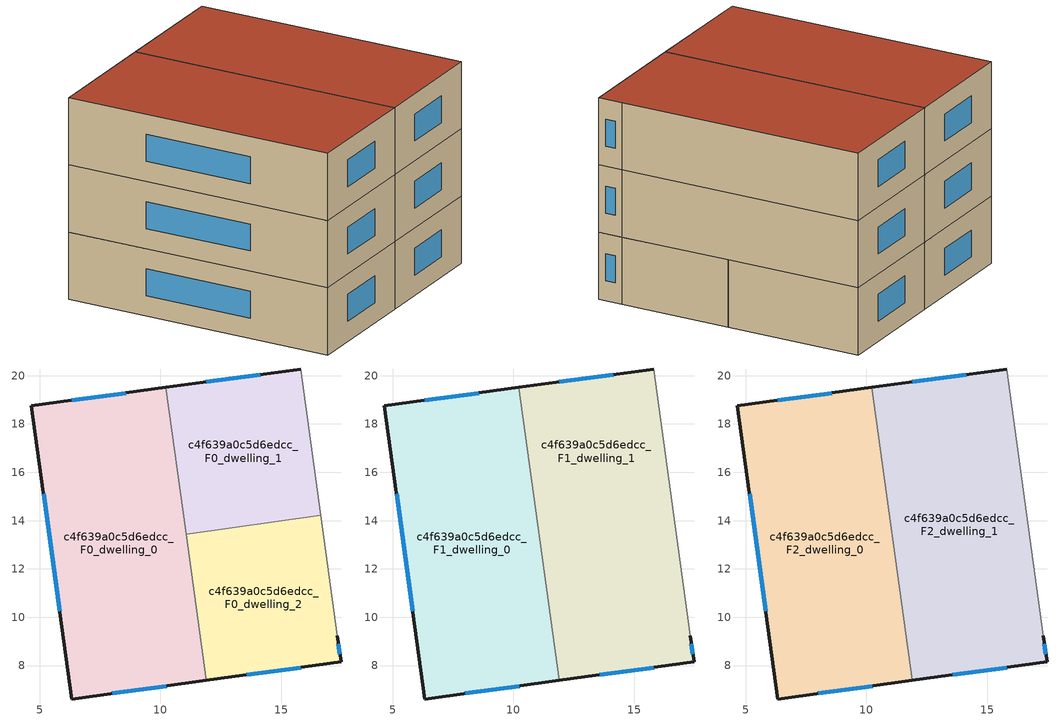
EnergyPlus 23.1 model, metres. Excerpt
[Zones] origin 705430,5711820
c4f639a0c5d6edcc_F0_dwelling_0
 floor ground (EU_floor_Construction): 10.23,19.51 11.9,7.38 6.33,6.62 4.66,18.74 z0
 wall outside (EU_wall_Construction): 10.23,19.51 4.66,18.74 6.33,6.62 11.9,7.38 z0:3
 wall to c4f639a0c5d6edcc_F0_dwelling_1 (EU_wall_Construction): 11.06,13.44 10.23,19.51 z0:3
 wall to c4f639a0c5d6edcc_F0_dwelling_2 (EU_wall_Construction): 11.9,7.38 11.06,13.44 z0:3
 window (EU_Window_Construction): 8,6.85 10.23,7.15 / 5.16,15.11 5.83,10.25 / 8.56,19.28 6.33,18.97 z0.9:2.1
c4f639a0c5d6edcc_F0_dwelling_1
 floor ground (EU_floor_Construction): 15.8,20.28 16.63,14.21 11.06,13.44 10.23,19.51 z0
 wall outside (EU_wall_Construction): 15.8,20.28 10.23,19.51 z0:3
 wall adiabatic (EU_wall_Construction): 16.63,14.21 15.8,20.28 z0:3
 wall to c4f639a0c5d6edcc_F0_dwelling_2 (EU_wall_Construction): 11.06,13.44 16.63,14.21 z0:3
 window (EU_Window_Construction): 14.13,20.05 11.89,19.74 z0.9:2.1
c4f639a0c5d6edcc_F0_dwelling_2
 floor ground (EU_floor_Construction): 16.63,14.21 17.32,9.23 17.47,8.15 11.9,7.38 11.06,13.44 z0
 wall outside (EU_wall_Construction): 11.9,7.38 17.47,8.15 17.32,9.23 z0:3
 wall adiabatic (EU_wall_Construction): 17.32,9.23 16.63,14.21 z0:3
 window (EU_Window_Construction): 17.43,8.47 17.37,8.91 / 13.57,7.61 15.81,7.92 z0.9:2.1
c4f639a0c5d6edcc_F1_dwelling_0
 floor to c4f639a0c5d6edcc_F0_dwelling_0 (EU_floor_Construction): 10.23,19.51 11.9,7.38 6.33,6.62 4.66,18.74 z3
 wall outside (EU_wall_Construction): 10.23,19.51 4.66,18.74 6.33,6.62 11.9,7.38 z3:6
 wall to c4f639a0c5d6edcc_F1_dwelling_1 (EU_wall_Construction): 11.9,7.38 10.23,19.51 z3:6
 window (EU_Window_Construction): 8,6.85 10.23,7.15 / 5.16,15.11 5.83,10.25 / 8.56,19.28 6.33,18.97 z3.9:5.1
c4f639a0c5d6edcc_F1_dwelling_1
 floor to c4f639a0c5d6edcc_F0_dwelling_1 (EU_floor_Construction): 15.8,20.28 16.63,14.21 11.06,13.44 10.23,19.51 z3
 floor to c4f639a0c5d6edcc_F0_dwelling_2 (EU_floor_Construction): 16.63,14.21 17.32,9.23 17.47,8.15 11.9,7.38 11.06,13.44 z3
 wall outside (EU_wall_Construction): 15.8,20.28 10.23,19.51 / 11.9,7.38 17.47,8.15 17.32,9.23 z3:6
 wall adiabatic (EU_wall_Construction): 17.32,9.23 15.8,20.28 z3:6
 window (EU_Window_Construction): 14.13,20.05 11.89,19.74 / 17.43,8.47 17.37,8.91 / 13.57,7.61 15.81,7.92 z3.9:5.1
c4f639a0c5d6edcc_F2_dwelling_0
 floor to c4f639a0c5d6edcc_F1_dwelling_0 (EU_floor_Construction): 10.23,19.51 11.9,7.38 6.33,6.62 4.66,18.74 z6
 wall outside (EU_wall_Construction): 10.23,19.51 4.66,18.74 6.33,6.62 11.9,7.38 z6:9
 wall to c4f639a0c5d6edcc_F2_dwelling_1 (EU_wall_Construction): 11.9,7.38 10.23,19.51 z6:9
 window (EU_Window_Construction): 8,6.85 10.23,7.15 / 5.16,15.11 5.83,10.25 / 8.56,19.28 6.33,18.97 z6.9:8.1
 roof outside (EU_roof_Construction): 11.9,7.38 10.23,19.51 4.66,18.74 6.33,6.62 z9
c4f639a0c5d6edcc_F2_dwelling_1
 floor to c4f639a0c5d6edcc_F1_dwelling_1 (EU_floor_Construction): 15.8,20.28 17.32,9.23 17.47,8.15 11.9,7.38 10.23,19.51 z6
 wall outside (EU_wall_Construction): 15.8,20.28 10.23,19.51 / 11.9,7.38 17.47,8.15 17.32,9.23 z6:9
 wall adiabatic (EU_wall_Construction): 17.32,9.23 15.8,20.28 z6:9
 window (EU_Window_Construction): 14.13,20.05 11.89,19.74 / 17.43,8.47 17.37,8.91 / 13.57,7.61 15.81,7.92 z6.9:8.1
 roof outside (EU_roof_Construction): 17.47,8.15 17.32,9.23 15.8,20.28 10.23,19.51 11.9,7.38 z9
shading: 17.32,9.23 15.75,20.27 z0:6
[Building]
EU S2 Campaign: North Axis=0; Terrain=City; Solar Distribution=FullExterior
[Site:Location]
London: Latitude=51.5; Longitude=-0.5; Time Zone=0; Elevation=25
[SizingPeriod:WeatherFileDays]
AnnualSizingPeriod: Begin Month=1; Begin Day of Month=1; End Month=12; End Day of Month=31; Day of Week for Start Day=Monday; Use Weather File Daylight Saving Period=No; Use Weather File Rain and Snow Indicators=No
[MATERIAL]
EU_InternalMass_Material: Roughness=MediumRough; Thickness=0.1; Conductivity=1; Density=1800; Specific Heat=900; Thermal Absorptance=0.9; Solar Absorptance=0.7; Visible Absorptance=0.7
[MATERIAL:NOMASS] Roughness=MediumRough; Thermal Absorptance=0.9; Solar Absorptance=0.7; Visible Absorptance=0.7
Name | Thermal Resistance
EU_wall_NoMass | 1.04674
EU_roof_NoMass | 4.32442
EU_floor_NoMass | 2.04616
[WINDOWMATERIAL:SIMPLEGLAZINGSYSTEM]
EU_Window_SimpleGlazing: UFactor=4.25843; Solar Heat Gain Coefficient=0.85; Visible Transmittance=0.85
[CONSTRUCTION]
EU_wall_Construction: EU_wall_NoMass
EU_roof_Construction: EU_roof_NoMass
EU_floor_Construction: EU_floor_NoMass
EU_Window_Construction: EU_Window_SimpleGlazing
EU_InternalMass_Construction: EU_InternalMass_Material
[ZONE] Type=1; Multiplier=1; Ceiling Height=autocalculate; Floor Area=autocalculate; Part of Total Floor Area=Yes
Name | Volume
c4f639a0c5d6edcc_F0_dwelling_0; c4f639a0c5d6edcc_F1_dwelling_0; c4f639a0c5d6edcc_F2_dwelling_0; c4f639a0c5d6edcc_F1_dwelling_1; c4f639a0c5d6edcc_F2_dwelling_1 | 206.448
c4f639a0c5d6edcc_F0_dwelling_1 | 103.233
c4f639a0c5d6edcc_F0_dwelling_2 | 103.224
[INTERNALMASS] Construction=EU_InternalMass_Construction
Name | Zone or ZoneList | Surface Area
c4f639a0c5d6edcc_F0_dwelling_0_EU_InternalMass | c4f639a0c5d6edcc_F0_dwelling_0 | 68.816
c4f639a0c5d6edcc_F0_dwelling_1_EU_InternalMass | c4f639a0c5d6edcc_F0_dwelling_1 | 34.4113
c4f639a0c5d6edcc_F0_dwelling_2_EU_InternalMass | c4f639a0c5d6edcc_F0_dwelling_2 | 34.4079
c4f639a0c5d6edcc_F1_dwelling_0_EU_InternalMass | c4f639a0c5d6edcc_F1_dwelling_0 | 68.816
c4f639a0c5d6edcc_F1_dwelling_1_EU_InternalMass | c4f639a0c5d6edcc_F1_dwelling_1 | 68.8165
c4f639a0c5d6edcc_F2_dwelling_0_EU_InternalMass | c4f639a0c5d6edcc_F2_dwelling_0 | 68.816
c4f639a0c5d6edcc_F2_dwelling_1_EU_InternalMass | c4f639a0c5d6edcc_F2_dwelling_1 | 68.8165
[OTHEREQUIPMENT] Fuel Type=Electricity; Design Level Calculation Method=Watts/Area; Power per Zone Floor Area=1; Fraction Latent=0; Fraction Radiant=0; Fraction Lost=0; Carbon Dioxide Generation Rate=0; EndUse Subcategory=EU_Step8_InternalGains
Name | Zone or ZoneList or Space or SpaceList | Schedule
EU_Step8_InternalGain_c4f639a0c5d6edcc_F0_dwelling_0_f000 | c4f639a0c5d6edcc_F0_dwelling_0 | EU_Step8_GainSchedule_c4f639a0c5d6edcc_F0_dwelling_0_f000
EU_Step8_InternalGain_c4f639a0c5d6edcc_F0_dwelling_1_f000 | c4f639a0c5d6edcc_F0_dwelling_1 | EU_Step8_GainSchedule_c4f639a0c5d6edcc_F0_dwelling_1_f000
EU_Step8_InternalGain_c4f639a0c5d6edcc_F0_dwelling_2_f000 | c4f639a0c5d6edcc_F0_dwelling_2 | EU_Step8_GainSchedule_c4f639a0c5d6edcc_F0_dwelling_2_f000
EU_Step8_InternalGain_c4f639a0c5d6edcc_F1_dwelling_0_f000 | c4f639a0c5d6edcc_F1_dwelling_0 | EU_Step8_GainSchedule_c4f639a0c5d6edcc_F1_dwelling_0_f000
EU_Step8_InternalGain_c4f639a0c5d6edcc_F1_dwelling_1_f000 | c4f639a0c5d6edcc_F1_dwelling_1 | EU_Step8_GainSchedule_c4f639a0c5d6edcc_F1_dwelling_1_f000
EU_Step8_InternalGain_c4f639a0c5d6edcc_F2_dwelling_0_f000 | c4f639a0c5d6edcc_F2_dwelling_0 | EU_Step8_GainSchedule_c4f639a0c5d6edcc_F2_dwelling_0_f000
EU_Step8_InternalGain_c4f639a0c5d6edcc_F2_dwelling_1_f000 | c4f639a0c5d6edcc_F2_dwelling_1 | EU_Step8_GainSchedule_c4f639a0c5d6edcc_F2_dwelling_1_f000
[ZONEVENTILATION:DESIGNFLOWRATE] Schedule=EU_AlwaysOn; Design Flow Rate Calculation Method=AirChanges/Hour; Air Changes per Hour=0.488719; Ventilation Type=Natural; Fan Pressure Rise=0; Fan Total Efficiency=1; Constant Term Coefficient=1; Temperature Term Coefficient=0; Velocity Term Coefficient=0; Velocity Squared Term Coefficient=0; Minimum Indoor Temperature=-100; Maximum Indoor Temperature=100; Delta Temperature=-100; Minimum Outdoor Temperature=-100; Maximum Outdoor Temperature=100; Maximum Wind Speed=40
Name | Zone or ZoneList or Space or SpaceList
EU_ConstantAir_c4f639a0c5d6edcc_F0_dwelling_0 | c4f639a0c5d6edcc_F0_dwelling_0
EU_ConstantAir_c4f639a0c5d6edcc_F0_dwelling_1 | c4f639a0c5d6edcc_F0_dwelling_1
EU_ConstantAir_c4f639a0c5d6edcc_F0_dwelling_2 | c4f639a0c5d6edcc_F0_dwelling_2
EU_ConstantAir_c4f639a0c5d6edcc_F1_dwelling_0 | c4f639a0c5d6edcc_F1_dwelling_0
EU_ConstantAir_c4f639a0c5d6edcc_F1_dwelling_1 | c4f639a0c5d6edcc_F1_dwelling_1
EU_ConstantAir_c4f639a0c5d6edcc_F2_dwelling_0 | c4f639a0c5d6edcc_F2_dwelling_0
EU_ConstantAir_c4f639a0c5d6edcc_F2_dwelling_1 | c4f639a0c5d6edcc_F2_dwelling_1
[HVACTEMPLATE:THERMOSTAT] Constant Heating Setpoint=20; Constant Cooling Setpoint=50
EU_HeatOnly_c4f639a0c5d6edcc_F0_dwelling_0; EU_HeatOnly_c4f639a0c5d6edcc_F0_dwelling_1; EU_HeatOnly_c4f639a0c5d6edcc_F0_dwelling_2; EU_HeatOnly_c4f639a0c5d6edcc_F1_dwelling_0; EU_HeatOnly_c4f639a0c5d6edcc_F1_dwelling_1; EU_HeatOnly_c4f639a0c5d6edcc_F2_dwelling_0; EU_HeatOnly_c4f639a0c5d6edcc_F2_dwelling_1
[HVACTEMPLATE:ZONE:IDEALLOADSAIRSYSTEM] System Availability Schedule=EU_AlwaysOn; Maximum Heating Supply Air Temperature=50; Minimum Cooling Supply Air Temperature=13; Maximum Heating Supply Air Humidity Ratio=0.0156; Minimum Cooling Supply Air Humidity Ratio=0.0077; Heating Limit=NoLimit; Cooling Limit=NoLimit; Heating Availability Schedule=EU_AlwaysOn; Cooling Availability Schedule=EU_CoolingOff; Dehumidification Control Type=ConstantSensibleHeatRatio; Cooling Sensible Heat Ratio=0.7; Dehumidification Setpoint=60; Humidification Control Type=None; Humidification Setpoint=30; Outdoor Air Method=None; Outdoor Air Flow Rate per Person=0.00944; Outdoor Air Flow Rate per Zone Floor Area=0; Outdoor Air Flow Rate per Zone=0; Demand Controlled Ventilation Type=None; Outdoor Air Economizer Type=NoEconomizer; Heat Recovery Type=None; Sensible Heat Recovery Effectiveness=0.7; Latent Heat Recovery Effectiveness=0.65
Name | Template Thermostat
c4f639a0c5d6edcc_F0_dwelling_0 | EU_HeatOnly_c4f639a0c5d6edcc_F0_dwelling_0
c4f639a0c5d6edcc_F0_dwelling_1 | EU_HeatOnly_c4f639a0c5d6edcc_F0_dwelling_1
c4f639a0c5d6edcc_F0_dwelling_2 | EU_HeatOnly_c4f639a0c5d6edcc_F0_dwelling_2
c4f639a0c5d6edcc_F1_dwelling_0 | EU_HeatOnly_c4f639a0c5d6edcc_F1_dwelling_0
c4f639a0c5d6edcc_F1_dwelling_1 | EU_HeatOnly_c4f639a0c5d6edcc_F1_dwelling_1
c4f639a0c5d6edcc_F2_dwelling_0 | EU_HeatOnly_c4f639a0c5d6edcc_F2_dwelling_0
c4f639a0c5d6edcc_F2_dwelling_1 | EU_HeatOnly_c4f639a0c5d6edcc_F2_dwelling_1
[SIZING:ZONE] Zone Cooling Design Supply Air Temperature Input Method=SupplyAirTemperature; Zone Cooling Design Supply Air Temperature=13; Zone Heating Design Supply Air Temperature Input Method=SupplyAirTemperature; Zone Heating Design Supply Air Temperature=50; Zone Cooling Design Supply Air Humidity Ratio=0.008; Zone Heating Design Supply Air Humidity Ratio=0.008; Cooling Design Air Flow Method=DesignDay; Cooling Design Air Flow Rate=0; Cooling Minimum Air Flow per Zone Floor Area=0.000762; Cooling Minimum Air Flow=0; Cooling Minimum Air Flow Fraction=0.2; Heating Design Air Flow Method=DesignDay; Heating Design Air Flow Rate=0; Heating Maximum Air Flow per Zone Floor Area=0.002032; Heating Maximum Air Flow=0.141576; Heating Maximum Air Flow Fraction=0.3; Account for Dedicated Outdoor Air System=No; Dedicated Outdoor Air System Control Strategy=NeutralSupplyAir; Dedicated Outdoor Air Low Setpoint Temperature for Design=autosize; Dedicated Outdoor Air High Setpoint Temperature for Design=autosize; Zone Load Sizing Method=Sensible Load Only No Latent Load; Zone Latent Cooling Design Supply Air Humidity Ratio Input Method=HumidityRatioDifference; Zone Cooling Design Supply Air Humidity Ratio Difference=0.005; Zone Latent Heating Design Supply Air Humidity Ratio Input Method=HumidityRatioDifference; Zone Humidification Design Supply Air Humidity Ratio Difference=0.005
c4f639a0c5d6edcc_F0_dwelling_0; c4f639a0c5d6edcc_F0_dwelling_1; c4f639a0c5d6edcc_F0_dwelling_2; c4f639a0c5d6edcc_F1_dwelling_0; c4f639a0c5d6edcc_F1_dwelling_1; c4f639a0c5d6edcc_F2_dwelling_0; c4f639a0c5d6edcc_F2_dwelling_1
[SCHEDULE:CONSTANT]
Name | Hourly Value
EU_AlwaysOn | 1
EU_CoolingOff | 0
[SCHEDULE:FILE] Column Number=1; Rows to Skip at Top=0; Number of Hours of Data=8760; Column Separator=Comma; Interpolate to Timestep=No; Minutes per Item=60; Adjust Schedule for Daylight Savings=Yes
Name | File
EU_Step8_GainSchedule_c4f639a0c5d6edcc_F0_dwelling_0_f000 | ../../schedules/c4f639a0c5d6edcc/c4f639a0c5d6edcc_F0_dwelling_0_f000_gain.csv
EU_Step8_GainSchedule_c4f639a0c5d6edcc_F0_dwelling_1_f000 | ../../schedules/c4f639a0c5d6edcc/c4f639a0c5d6edcc_F0_dwelling_1_f000_gain.csv
EU_Step8_GainSchedule_c4f639a0c5d6edcc_F0_dwelling_2_f000 | ../../schedules/c4f639a0c5d6edcc/c4f639a0c5d6edcc_F0_dwelling_2_f000_gain.csv
EU_Step8_GainSchedule_c4f639a0c5d6edcc_F1_dwelling_0_f000 | ../../schedules/c4f639a0c5d6edcc/c4f639a0c5d6edcc_F1_dwelling_0_f000_gain.csv
EU_Step8_GainSchedule_c4f639a0c5d6edcc_F1_dwelling_1_f000 | ../../schedules/c4f639a0c5d6edcc/c4f639a0c5d6edcc_F1_dwelling_1_f000_gain.csv
EU_Step8_GainSchedule_c4f639a0c5d6edcc_F2_dwelling_0_f000 | ../../schedules/c4f639a0c5d6edcc/c4f639a0c5d6edcc_F2_dwelling_0_f000_gain.csv
EU_Step8_GainSchedule_c4f639a0c5d6edcc_F2_dwelling_1_f000 | ../../schedules/c4f639a0c5d6edcc/c4f639a0c5d6edcc_F2_dwelling_1_f000_gain.csv
